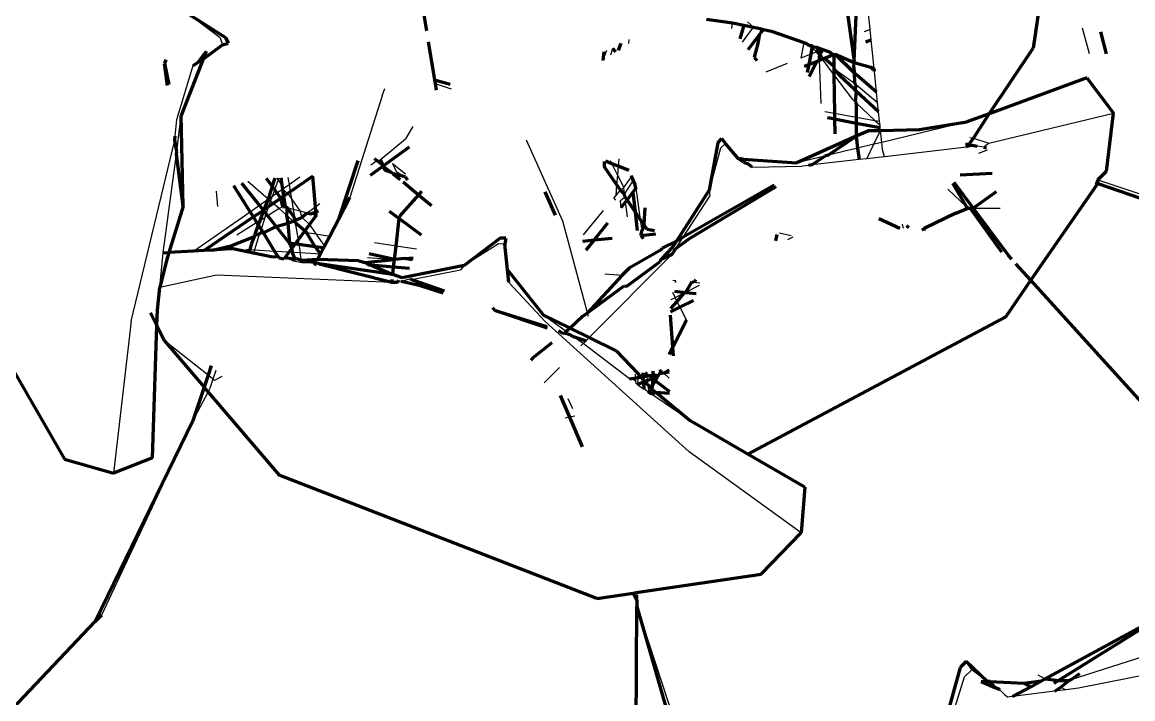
# Model space of a CAD drawing. Header units: millimetres. Extents: x 4307 to 31003, y 2809 to 20009.
# Drawn here: x 11365.02 to 11388.91, y 9336.18 to 9350.73 of the extents above; entities that cross this region are included whole.
import ezdxf

# ---------------------------------------------------------------- set-up
doc = ezdxf.new("R2010")
doc.units = ezdxf.units.MM
doc.layers.add('ProfileEdges', color=7, linetype='Continuous')

msp = doc.modelspace()

# ---------------------------------------------------------------- linework, layer by layer
for p, q in [((11383.261, 9350.574), (11383.162, 9351.529)), ((11369.282, 9350.391), (11368.594, 9350.908)), ((11380.624, 9350.74), (11380.756, 9350.621)), ((11380.286, 9350.593), (11380.303, 9350.719)), ((11380.514, 9350.301), (11380.756, 9350.621)), ((11380.914, 9350.504), (11380.894, 9350.592)), ((11380.936, 9350.583), (11380.914, 9350.504)), ((11383.261, 9350.574), (11383.133, 9350.522)), ((11383.284, 9350.352), (11383.261, 9350.574)), ((11387.983, 9350.05), (11387.831, 9350.601)), ((11369.282, 9350.391), (11369.334, 9350.245)), ((11378.069, 9350.361), (11378.062, 9350.271)), ((11381.84, 9350.293), (11381.773, 9349.955)), ((11383.349, 9349.733), (11383.284, 9350.352)), ((11377.515, 9349.908), (11377.6, 9350.125)), ((11377.719, 9350.163), (11377.681, 9350.018)), ((11381.985, 9350.04), (11381.773, 9349.955)), ((11382.117, 9350.093), (11381.985, 9350.04)), ((11382.117, 9350.093), (11382.012, 9350.181)), ((11382.168, 9350.113), (11382.117, 9350.093)), ((11382.168, 9350.113), (11382.166, 9350.173)), ((11382.245, 9350.144), (11382.168, 9350.113)), ((11382.209, 9350.072), (11382.168, 9350.113)), ((11368.347, 9348.637), (11368.7, 9349.796)), ((11381.475, 9349.844), (11381.017, 9349.656)), ((11382.209, 9348.985), (11382.176, 9349.911)), ((11382.485, 9349.605), (11382.238, 9349.936)), ((11382.927, 9349.415), (11382.483, 9349.73)), ((11382.888, 9349.067), (11382.485, 9349.605)), ((11383.352, 9349.702), (11383.349, 9349.733)), ((11383.355, 9349.673), (11383.352, 9349.702)), ((11383.402, 9349.224), (11383.355, 9349.673)), ((11373.907, 9349.408), (11374.248, 9349.3)), ((11383.425, 9348.997), (11382.966, 9349.382)), ((11372.765, 9349.145), (11372.071, 9346.96)), ((11372.765, 9349.145), (11372.822, 9349.302)), ((11382.888, 9349.067), (11382.939, 9349.019)), ((11383.425, 9348.997), (11383.402, 9349.224)), ((11382.965, 9348.995), (11383.366, 9348.617)), ((11383.446, 9348.8), (11383.425, 9348.997)), ((11368.31, 9348.276), (11368.347, 9348.637)), ((11368.349, 9347.948), (11368.444, 9348.724)), ((11382.288, 9348.81), (11382.498, 9348.773)), ((11382.498, 9348.773), (11382.964, 9348.689)), ((11382.964, 9348.689), (11383.366, 9348.617)), ((11383.366, 9348.617), (11383.467, 9348.599)), ((11383.366, 9348.617), (11383.476, 9348.514)), ((11383.467, 9348.599), (11383.446, 9348.8)), ((11383.476, 9348.514), (11383.467, 9348.599)), ((11385.814, 9348.128), (11388.499, 9348.772)), ((11373.425, 9348.49), (11373.266, 9348.22)), ((11383.344, 9348.105), (11383.488, 9348.398)), ((11383.481, 9348.463), (11383.476, 9348.514)), ((11383.488, 9348.398), (11383.481, 9348.463)), ((11383.514, 9348.146), (11383.488, 9348.398)), ((11385.343, 9348.586), (11383.514, 9348.146)), ((11367.369, 9344.298), (11368.302, 9348.196)), ((11372.721, 9347.767), (11373.266, 9348.22)), ((11376.649, 9346.452), (11375.869, 9348.196)), ((11380.15, 9348.122), (11380.043, 9348.018)), ((11383.514, 9348.146), (11383.344, 9348.105)), ((11383.53, 9347.991), (11383.514, 9348.146)), ((11385.408, 9348.251), (11385.488, 9348.237)), ((11385.488, 9348.237), (11385.814, 9348.128)), ((11385.753, 9348.088), (11385.814, 9348.128)), ((11368.055, 9345.77), (11368.342, 9347.891)), ((11380.043, 9348.018), (11379.803, 9347.12)), ((11382.994, 9348.02), (11382.359, 9347.868)), ((11383.344, 9348.105), (11382.994, 9348.02)), ((11383.193, 9347.795), (11383.344, 9348.105)), ((11383.571, 9347.838), (11383.53, 9347.991)), ((11385.342, 9348.041), (11383.571, 9347.838)), ((11385.568, 9348.066), (11385.342, 9348.041)), ((11385.711, 9348.039), (11385.568, 9348.066)), ((11385.779, 9347.976), (11385.596, 9347.905)), ((11385.753, 9348.088), (11385.711, 9348.039)), ((11372.523, 9347.66), (11372.651, 9347.756)), ((11372.651, 9347.756), (11372.721, 9347.767)), ((11372.989, 9347.693), (11373.066, 9347.522)), ((11372.989, 9347.693), (11373.269, 9347.467)), ((11377.668, 9347.756), (11377.704, 9347.685)), ((11377.704, 9347.685), (11377.827, 9347.441)), ((11377.856, 9347.79), (11377.843, 9347.631)), ((11380.722, 9347.612), (11381.801, 9347.635)), ((11382.285, 9347.85), (11381.683, 9347.705)), ((11381.938, 9347.651), (11381.801, 9347.635)), ((11383.024, 9347.775), (11382.012, 9347.659)), ((11383.193, 9347.795), (11383.024, 9347.775)), ((11383.571, 9347.838), (11383.193, 9347.795)), ((11370.763, 9347.239), (11370.997, 9347.402)), ((11373.066, 9347.522), (11373.259, 9347.404)), ((11377.827, 9347.441), (11377.81, 9347.236)), ((11377.843, 9347.631), (11377.827, 9347.441)), ((11377.827, 9347.441), (11377.962, 9347.177)), ((11377.962, 9347.177), (11378.131, 9347.408)), ((11370.313, 9346.926), (11369.876, 9347.307)), ((11370.455, 9347.122), (11370.532, 9347.333)), ((11370.501, 9347.378), (11370.532, 9347.333)), ((11370.532, 9347.333), (11370.549, 9347.38)), ((11370.532, 9347.333), (11370.609, 9347.223)), ((11370.622, 9347.141), (11370.763, 9347.239)), ((11370.739, 9347.389), (11370.763, 9347.239)), ((11370.763, 9347.239), (11370.788, 9347.084)), ((11377.81, 9347.236), (11377.791, 9346.997)), ((11377.891, 9347.118), (11377.962, 9347.177)), ((11377.98, 9347.03), (11377.962, 9347.177)), ((11377.98, 9347.03), (11378.168, 9347.32)), ((11378.233, 9347.169), (11378.201, 9347.243)), ((11378.324, 9346.481), (11378.233, 9347.169)), ((11388.164, 9347.339), (11390.461, 9346.569)), ((11369.193, 9347.096), (11369.22, 9346.765)), ((11370.124, 9346.794), (11370.313, 9346.926)), ((11370.313, 9346.926), (11370.408, 9346.992)), ((11370.367, 9346.879), (11370.313, 9346.926)), ((11370.367, 9346.879), (11370.408, 9346.992)), ((11370.408, 9346.992), (11370.455, 9347.122)), ((11370.408, 9346.992), (11370.502, 9347.057)), ((11370.502, 9347.057), (11370.622, 9347.141)), ((11370.622, 9347.141), (11370.733, 9347.046)), ((11370.733, 9347.046), (11370.813, 9346.931)), ((11370.788, 9347.084), (11370.813, 9346.931)), ((11370.813, 9346.931), (11370.995, 9346.671)), ((11370.813, 9346.931), (11370.849, 9346.711)), ((11377.748, 9346.947), (11377.791, 9346.997)), ((11377.748, 9346.947), (11377.782, 9346.9)), ((11377.791, 9346.997), (11377.891, 9347.118)), ((11377.889, 9346.889), (11377.986, 9346.977)), ((11379.238, 9346.104), (11379.813, 9346.989)), ((11379.803, 9347.12), (11379.813, 9346.989)), ((11384.935, 9347.139), (11385.345, 9346.752)), ((11369.924, 9346.655), (11370.124, 9346.794)), ((11370.27, 9346.61), (11370.327, 9346.769)), ((11370.55, 9346.72), (11370.304, 9346.566)), ((11370.327, 9346.769), (11370.367, 9346.879)), ((11370.42, 9346.833), (11370.367, 9346.879)), ((11370.55, 9346.72), (11370.42, 9346.833)), ((11370.631, 9346.77), (11370.55, 9346.72)), ((11370.708, 9346.582), (11370.55, 9346.72)), ((11370.725, 9346.745), (11370.849, 9346.711)), ((11370.849, 9346.711), (11370.995, 9346.671)), ((11370.849, 9346.711), (11370.878, 9346.529)), ((11371.153, 9346.627), (11371.33, 9346.761)), ((11371.33, 9346.761), (11371.426, 9346.833)), ((11377.096, 9346.16), (11377.528, 9346.681)), ((11377.889, 9346.889), (11377.901, 9346.736)), ((11378.04, 9346.543), (11378, 9346.865)), ((11385.478, 9346.734), (11386.062, 9346.733)), ((11368.709, 9345.807), (11369.924, 9346.655)), ((11370.133, 9346.459), (11370.071, 9346.42)), ((11370.24, 9346.526), (11370.133, 9346.459)), ((11370.24, 9346.526), (11370.16, 9346.277)), ((11370.25, 9346.555), (11370.24, 9346.526)), ((11370.25, 9346.555), (11370.27, 9346.61)), ((11370.304, 9346.566), (11370.25, 9346.555)), ((11370.854, 9346.454), (11370.708, 9346.582)), ((11370.878, 9346.529), (11370.854, 9346.454)), ((11370.896, 9346.418), (11370.854, 9346.454)), ((11370.995, 9346.671), (11371.153, 9346.627)), ((11370.995, 9346.671), (11371.035, 9346.538)), ((11371.035, 9346.538), (11371.2, 9346.378)), ((11371.233, 9346.606), (11371.346, 9346.575)), ((11377.173, 9344.505), (11376.649, 9346.452)), ((11378.361, 9346.254), (11378.324, 9346.481)), ((11370.071, 9346.42), (11369.637, 9346.149)), ((11370.16, 9346.277), (11370.138, 9346.208)), ((11370.896, 9346.418), (11370.956, 9346.049)), ((11371.139, 9346.206), (11371.34, 9346.176)), ((11371.2, 9346.378), (11371.34, 9346.176)), ((11383.979, 9346.299), (11383.956, 9346.387)), ((11370.123, 9346.162), (11370.019, 9345.837)), ((11370.956, 9346.049), (11370.972, 9345.948)), ((11371.34, 9346.176), (11371.525, 9345.913)), ((11371.34, 9346.176), (11371.639, 9346.132)), ((11372.601, 9345.991), (11373.064, 9345.923)), ((11375.265, 9345.965), (11374.528, 9345.5)), ((11375.407, 9345.955), (11375.265, 9345.965)), ((11379.081, 9345.862), (11379.238, 9346.104)), ((11381.567, 9346.136), (11381.31, 9346.192)), ((11381.6, 9346.11), (11381.485, 9346.051)), ((11367.98, 9345.03), (11368.055, 9345.77)), ((11369.84, 9345.849), (11369.917, 9345.844)), ((11369.917, 9345.844), (11370.019, 9345.837)), ((11370.019, 9345.837), (11369.996, 9345.765)), ((11370.019, 9345.837), (11370.453, 9345.809)), ((11370.453, 9345.809), (11370.764, 9345.789)), ((11370.764, 9345.789), (11370.831, 9345.785)), ((11370.831, 9345.785), (11371.001, 9345.774)), ((11370.972, 9345.948), (11371.001, 9345.774)), ((11371.001, 9345.774), (11371.437, 9345.745)), ((11371.028, 9345.603), (11371.001, 9345.774)), ((11373.064, 9345.923), (11373.502, 9345.858)), ((11377.22, 9343.948), (11379.003, 9345.742)), ((11370.861, 9345.589), (11370.732, 9345.653)), ((11371.036, 9345.554), (11370.861, 9345.589)), ((11371.028, 9345.603), (11371.036, 9345.554)), ((11371.337, 9345.553), (11371.036, 9345.554)), ((11372.451, 9345.673), (11373.03, 9345.627)), ((11374.528, 9345.5), (11374.45, 9345.404)), ((11367.98, 9345.03), (11369.2, 9345.296)), ((11369.2, 9345.296), (11372.975, 9345.142)), ((11373.4, 9345.199), (11374.45, 9345.404)), ((11377.556, 9345.322), (11377.932, 9345.287)), ((11373.125, 9345.172), (11373.177, 9345.16)), ((11373.177, 9345.16), (11373.371, 9345.209)), ((11375.491, 9345.134), (11376.274, 9344.294)), ((11379.022, 9345.183), (11379.081, 9345.177)), ((11379.091, 9345.153), (11379.06, 9345.131)), ((11379.582, 9345.07), (11379.289, 9344.919)), ((11379.468, 9345.14), (11379.602, 9345.127)), ((11379.068, 9344.805), (11378.977, 9344.759)), ((11379.009, 9344.922), (11379.068, 9344.805)), ((11379.265, 9344.907), (11379.068, 9344.805)), ((11379.068, 9344.805), (11379.107, 9344.726)), ((11379.107, 9344.726), (11379.171, 9344.6)), ((11379.171, 9344.6), (11379.312, 9344.319)), ((11367.369, 9344.298), (11366.984, 9341.032)), ((11376.724, 9344.08), (11376.237, 9344.43)), ((11379.371, 9341.489), (11376.274, 9344.294)), ((11377.201, 9344.4), (11377.18, 9344.48)), ((11376.779, 9344.02), (11376.724, 9344.08)), ((11369.02, 9343.136), (11368.078, 9343.885)), ((11377.09, 9343.817), (11376.874, 9343.972)), ((11377.042, 9343.769), (11377.09, 9343.817)), ((11377.09, 9343.817), (11377.152, 9343.879)), ((11378.085, 9343.057), (11377.09, 9343.817)), ((11377.152, 9343.879), (11377.22, 9343.948)), ((11369.125, 9343.053), (11369.02, 9343.136)), ((11369.185, 9343.241), (11369.125, 9343.053)), ((11369.313, 9343.109), (11369.162, 9343.023)), ((11376.253, 9342.975), (11376.582, 9343.306)), ((11378.209, 9343.164), (11378.214, 9343.079)), ((11378.276, 9343.09), (11378.265, 9343.173)), ((11378.457, 9343.169), (11378.453, 9343.203)), ((11378.475, 9343.025), (11378.463, 9343.122)), ((11378.758, 9343.217), (11378.721, 9343.245)), ((11378.822, 9343.181), (11378.758, 9343.217)), ((11378.941, 9343.077), (11378.822, 9343.181)), ((11369.125, 9343.053), (11369.06, 9342.849)), ((11369.162, 9343.023), (11369.125, 9343.053)), ((11378.219, 9343.007), (11378.137, 9343.066)), ((11378.214, 9343.079), (11378.219, 9343.007)), ((11378.219, 9343.007), (11378.222, 9342.963)), ((11378.268, 9342.932), (11378.222, 9342.963)), ((11378.268, 9342.932), (11378.276, 9343.09)), ((11378.268, 9342.932), (11378.403, 9342.839)), ((11378.486, 9342.932), (11378.475, 9343.025)), ((11378.506, 9342.769), (11378.486, 9342.932)), ((11368.696, 9342.158), (11369.025, 9342.777)), ((11369.025, 9342.777), (11369.06, 9342.849)), ((11376.763, 9342.639), (11376.86, 9342.42)), ((11378.482, 9342.785), (11378.403, 9342.839)), ((11379.401, 9342.158), (11378.563, 9342.73)), ((11366.733, 9337.987), (11368.696, 9342.158)), ((11376.796, 9342.234), (11376.705, 9342.214)), ((11376.909, 9342.26), (11376.796, 9342.234)), ((11381.78, 9339.747), (11379.371, 9341.489)), ((11378.23, 9338.463), (11378.247, 9338.405)), ((11378.246, 9338.163), (11379.039, 9335.735)), ((11393.394, 9337.507), (11387.744, 9336.411)), ((11389.328, 9337.145), (11387.582, 9336.587)), ((11385.451, 9336.802), (11385.33, 9336.983)), ((11384.87, 9335.312), (11385.29, 9336.655)), ((11385.29, 9336.655), (11385.451, 9336.802)), ((11385.779, 9336.551), (11385.451, 9336.802)), ((11386.87, 9336.695), (11387.031, 9336.61)), ((11387.362, 9336.433), (11387.471, 9336.376)), ((11387.744, 9336.411), (11387.471, 9336.376)), ((11386.155, 9336.27), (11386.056, 9336.376)), ((11386.155, 9336.27), (11386.223, 9336.213)), ((11386.324, 9336.226), (11386.223, 9336.213)), ((11387.235, 9336.345), (11386.324, 9336.226)), ((11387.471, 9336.376), (11387.235, 9336.345))]:
    msp.add_line(p, q)
at = {"layer": 'ProfileEdges', "lineweight": 211}
for p, q in [((11387.937, 9358.08), (11386.767, 9350.174)), ((11382.724, 9351.274), (11382.921, 9349.895)), ((11373.609, 9351.19), (11373.717, 9350.546)), ((11382.921, 9349.895), (11382.97, 9351.03)), ((11368.594, 9350.908), (11369.399, 9350.402)), ((11379.741, 9350.798), (11380.303, 9350.719)), ((11380.303, 9350.719), (11380.547, 9350.666)), ((11380.547, 9350.666), (11380.457, 9350.374)), ((11380.547, 9350.666), (11380.756, 9350.621)), ((11380.756, 9350.621), (11380.894, 9350.592)), ((11380.874, 9350.452), (11380.914, 9350.504)), ((11380.894, 9350.592), (11380.969, 9350.576)), ((11380.969, 9350.576), (11380.914, 9350.504)), ((11380.969, 9350.576), (11381.139, 9350.539)), ((11381.139, 9350.539), (11381.84, 9350.293)), ((11388.347, 9350.052), (11388.228, 9350.521)), ((11369.334, 9350.245), (11369.45, 9350.282)), ((11369.399, 9350.402), (11369.45, 9350.282)), ((11373.756, 9350.309), (11373.893, 9349.492)), ((11377.85, 9350.13), (11377.91, 9350.281)), ((11380.638, 9350.142), (11380.874, 9350.452)), ((11380.848, 9350.27), (11380.766, 9349.977)), ((11380.874, 9350.452), (11380.848, 9350.27)), ((11381.84, 9350.293), (11381.909, 9350.267)), ((11381.909, 9350.267), (11381.951, 9350.232)), ((11383.174, 9350.309), (11383.284, 9350.352)), ((11368.978, 9350.103), (11368.8, 9349.864)), ((11368.912, 9349.933), (11369.334, 9350.245)), ((11368.978, 9350.103), (11368.912, 9349.933)), ((11377.531, 9350.09), (11377.515, 9349.908)), ((11377.719, 9350.163), (11377.787, 9350.089)), ((11381.985, 9350.04), (11381.944, 9349.818)), ((11381.951, 9350.232), (11382.02, 9350.226)), ((11382.012, 9350.181), (11381.985, 9350.04)), ((11382.02, 9350.226), (11382.012, 9350.181)), ((11382.02, 9350.226), (11382.042, 9350.198)), ((11382.042, 9350.198), (11382.112, 9350.193)), ((11382.112, 9350.193), (11382.137, 9350.162)), ((11382.112, 9350.193), (11382.166, 9350.173)), ((11382.137, 9350.162), (11382.117, 9350.093)), ((11382.117, 9350.093), (11382.189, 9350.033)), ((11382.166, 9350.173), (11382.245, 9350.144)), ((11382.173, 9350), (11382.189, 9350.033)), ((11382.189, 9350.033), (11382.209, 9350.072)), ((11382.189, 9350.033), (11382.238, 9349.936)), ((11382.209, 9350.072), (11382.245, 9350.144)), ((11382.245, 9350.144), (11382.405, 9350.085)), ((11382.283, 9349.954), (11382.48, 9350.032)), ((11382.405, 9350.085), (11382.455, 9350.041)), ((11382.455, 9350.041), (11382.48, 9350.032)), ((11382.478, 9350.058), (11382.48, 9350.032)), ((11382.48, 9350.032), (11382.513, 9350.045)), ((11382.48, 9350.032), (11382.482, 9349.787)), ((11382.513, 9350.045), (11382.919, 9349.641)), ((11382.513, 9350.045), (11382.92, 9349.866)), ((11385.824, 9348.762), (11386.767, 9350.174)), ((11368.114, 9349.922), (11368.086, 9349.843)), ((11368.149, 9349.365), (11368.086, 9349.843)), ((11368.086, 9349.843), (11368.178, 9349.387)), ((11368.912, 9349.933), (11368.444, 9348.724)), ((11368.7, 9349.796), (11368.8, 9349.864)), ((11368.8, 9349.864), (11368.912, 9349.933)), ((11380.766, 9349.977), (11380.824, 9349.904)), ((11381.851, 9349.782), (11381.944, 9349.818)), ((11381.944, 9349.818), (11381.911, 9349.648)), ((11381.944, 9349.818), (11382.116, 9349.887)), ((11381.951, 9349.56), (11382.116, 9349.887)), ((11382.116, 9349.887), (11382.176, 9349.911)), ((11382.176, 9349.911), (11382.173, 9350)), ((11382.176, 9349.911), (11382.238, 9349.936)), ((11382.238, 9349.936), (11382.283, 9349.954)), ((11382.283, 9349.954), (11382.482, 9349.787)), ((11382.482, 9349.787), (11382.483, 9349.73)), ((11382.915, 9349.762), (11382.92, 9349.866)), ((11382.92, 9349.866), (11382.921, 9349.895)), ((11382.92, 9349.866), (11382.967, 9349.848)), ((11382.967, 9349.848), (11383.28, 9349.763)), ((11382.483, 9349.73), (11382.601, 9349.583)), ((11382.483, 9349.73), (11382.485, 9349.605)), ((11382.485, 9349.605), (11382.498, 9348.773)), ((11382.931, 9349.278), (11382.601, 9349.583)), ((11382.915, 9349.762), (11382.919, 9349.641)), ((11382.919, 9349.641), (11382.927, 9349.415)), ((11383.402, 9349.224), (11382.919, 9349.641)), ((11383.28, 9349.763), (11383.349, 9349.733)), ((11383.28, 9349.763), (11383.32, 9349.714)), ((11383.32, 9349.714), (11383.352, 9349.702)), ((11383.355, 9349.673), (11383.349, 9349.733)), ((11373.893, 9349.492), (11374.231, 9349.399)), ((11373.893, 9349.492), (11373.907, 9349.408)), ((11373.907, 9349.408), (11373.93, 9349.265)), ((11382.966, 9349.382), (11382.927, 9349.415)), ((11382.966, 9349.382), (11382.931, 9349.278)), ((11387.927, 9349.53), (11385.824, 9348.762)), ((11387.927, 9349.53), (11388.499, 9348.772)), ((11382.965, 9349.246), (11382.931, 9349.278)), ((11382.965, 9349.246), (11382.939, 9349.019)), ((11383.446, 9348.8), (11382.965, 9349.246)), ((11382.939, 9349.019), (11382.965, 9348.995)), ((11382.965, 9348.995), (11382.964, 9348.689)), ((11368.488, 9346.776), (11368.444, 9348.724)), ((11382.346, 9348.681), (11382.43, 9348.663)), ((11382.43, 9348.663), (11382.5, 9348.65)), ((11382.498, 9348.773), (11382.5, 9348.65)), ((11382.5, 9348.65), (11382.505, 9348.327)), ((11382.5, 9348.65), (11382.964, 9348.562)), ((11382.964, 9348.689), (11382.964, 9348.562)), ((11385.824, 9348.762), (11385.343, 9348.586)), ((11385.488, 9348.237), (11385.824, 9348.762)), ((11388.345, 9347.523), (11388.499, 9348.772)), ((11382.964, 9348.562), (11382.963, 9348.278)), ((11383.248, 9348.402), (11382.963, 9348.278)), ((11382.964, 9348.562), (11383.481, 9348.463)), ((11383.248, 9348.402), (11383.488, 9348.398)), ((11383.488, 9348.398), (11384.326, 9348.421)), ((11384.326, 9348.421), (11385.343, 9348.586)), ((11368.302, 9348.196), (11368.31, 9348.276)), ((11368.349, 9347.948), (11368.302, 9348.196)), ((11379.988, 9348.135), (11379.803, 9347.12)), ((11379.988, 9348.135), (11380.074, 9348.229)), ((11380.15, 9348.122), (11380.074, 9348.229)), ((11380.428, 9347.788), (11380.15, 9348.122)), ((11382.963, 9348.278), (11381.683, 9347.705)), ((11382.359, 9347.868), (11382.963, 9348.278)), ((11382.963, 9348.278), (11382.994, 9348.02)), ((11385.312, 9348.115), (11385.383, 9348.102)), ((11385.383, 9348.102), (11385.488, 9348.237)), ((11368.342, 9347.891), (11368.349, 9347.948)), ((11368.488, 9346.776), (11368.342, 9347.891)), ((11372.781, 9347.634), (11373.357, 9348.047)), ((11382.994, 9348.02), (11383.024, 9347.775)), ((11385.342, 9348.041), (11385.383, 9348.102)), ((11385.383, 9348.102), (11385.568, 9348.066)), ((11385.711, 9348.039), (11385.767, 9348.029)), ((11372.239, 9347.746), (11371.825, 9346.488)), ((11372.512, 9347.441), (11372.781, 9347.634)), ((11372.597, 9347.801), (11372.651, 9347.756)), ((11372.651, 9347.756), (11372.77, 9347.659)), ((11372.721, 9347.767), (11372.77, 9347.659)), ((11372.77, 9347.659), (11372.781, 9347.634)), ((11372.781, 9347.634), (11372.821, 9347.545)), ((11372.781, 9347.634), (11372.965, 9347.498)), ((11377.542, 9347.733), (11377.542, 9347.629)), ((11377.704, 9347.685), (11377.568, 9347.738)), ((11377.843, 9347.631), (11377.704, 9347.685)), ((11380.428, 9347.788), (11380.505, 9347.805)), ((11380.536, 9347.723), (11380.428, 9347.788)), ((11380.505, 9347.805), (11380.533, 9347.781)), ((11380.533, 9347.781), (11381.683, 9347.705)), ((11380.536, 9347.723), (11380.622, 9347.691)), ((11380.722, 9347.612), (11380.622, 9347.691)), ((11382.012, 9347.659), (11381.938, 9347.651)), ((11382.012, 9347.659), (11382.285, 9347.85)), ((11382.359, 9347.868), (11382.285, 9347.85)), ((11371.275, 9347.416), (11370.788, 9347.084)), ((11371.33, 9346.761), (11371.275, 9347.416)), ((11372.965, 9347.498), (11372.821, 9347.545)), ((11373.002, 9347.469), (11372.965, 9347.498)), ((11373.259, 9347.404), (11373.002, 9347.469)), ((11373.002, 9347.469), (11373.152, 9347.345)), ((11373.259, 9347.404), (11373.31, 9347.339)), ((11377.81, 9347.236), (11377.542, 9347.629)), ((11378.075, 9347.54), (11377.843, 9347.631)), ((11378.119, 9347.435), (11378.131, 9347.408)), ((11378.131, 9347.408), (11378.168, 9347.32)), ((11385.2, 9347.447), (11385.891, 9347.482)), ((11388.164, 9347.339), (11388.345, 9347.523)), ((11369.924, 9346.655), (11369.574, 9347.214)), ((11370.124, 9346.794), (11369.748, 9347.268)), ((11370.398, 9347.203), (11370.281, 9347.367)), ((11370.398, 9347.203), (11370.313, 9346.926)), ((11370.459, 9347.376), (11370.398, 9347.203)), ((11370.455, 9347.122), (11370.398, 9347.203)), ((11370.585, 9347.382), (11370.609, 9347.223)), ((11370.609, 9347.223), (11370.622, 9347.141)), ((11373.215, 9347.294), (11373.548, 9347.02)), ((11377.891, 9347.118), (11377.81, 9347.236)), ((11378.168, 9347.32), (11378.201, 9347.243)), ((11378.201, 9347.243), (11378.216, 9347.148)), ((11378.233, 9347.169), (11378.216, 9347.148)), ((11381.2, 9347.228), (11379.238, 9346.104)), ((11379.375, 9346.076), (11381.24, 9347.196)), ((11385.345, 9346.752), (11385.04, 9347.261)), ((11385.064, 9347.289), (11385.478, 9346.734)), ((11386.723, 9345.18), (11388.162, 9347.259)), ((11388.105, 9347.279), (11388.162, 9347.259)), ((11388.162, 9347.259), (11388.164, 9347.339)), ((11388.162, 9347.259), (11390.74, 9346.369)), ((11370.313, 9346.926), (11370.212, 9346.683)), ((11370.583, 9346.943), (11370.42, 9346.833)), ((11370.502, 9347.057), (11370.455, 9347.122)), ((11370.583, 9346.943), (11370.502, 9347.057)), ((11370.646, 9346.986), (11370.583, 9346.943)), ((11370.631, 9346.77), (11370.583, 9346.943)), ((11370.622, 9347.141), (11370.646, 9346.986)), ((11370.733, 9347.046), (11370.646, 9346.986)), ((11370.646, 9346.986), (11370.681, 9346.757)), ((11370.788, 9347.084), (11370.733, 9347.046)), ((11372.071, 9346.96), (11371.825, 9346.488)), ((11373.548, 9347.02), (11373.136, 9346.558)), ((11373.615, 9347.096), (11373.548, 9347.02)), ((11373.548, 9347.02), (11373.827, 9346.791)), ((11376.267, 9347.082), (11376.486, 9346.579)), ((11377.98, 9347.03), (11377.891, 9347.118)), ((11377.986, 9346.977), (11377.98, 9347.03)), ((11378.033, 9346.908), (11377.986, 9346.977)), ((11378.16, 9347.073), (11378.033, 9346.908)), ((11378.216, 9347.148), (11378.16, 9347.073)), ((11378.16, 9347.073), (11378.206, 9346.655)), ((11379.803, 9347.12), (11379.096, 9346.023)), ((11385.478, 9346.734), (11385.981, 9347.088)), ((11368.488, 9346.776), (11368.176, 9345.777)), ((11370.212, 9346.683), (11369.995, 9346.542)), ((11370.212, 9346.683), (11370.124, 9346.794)), ((11370.212, 9346.683), (11370.133, 9346.459)), ((11370.327, 9346.769), (11370.212, 9346.683)), ((11370.27, 9346.61), (11370.212, 9346.683)), ((11370.42, 9346.833), (11370.327, 9346.769)), ((11370.631, 9346.77), (11370.681, 9346.757)), ((11370.681, 9346.757), (11370.725, 9346.745)), ((11370.725, 9346.745), (11370.708, 9346.582)), ((11370.878, 9346.529), (11370.725, 9346.745)), ((11371.34, 9346.649), (11371.33, 9346.761)), ((11378, 9346.865), (11377.901, 9346.736)), ((11378.033, 9346.908), (11378, 9346.865)), ((11378.206, 9346.655), (11378.033, 9346.908)), ((11378.417, 9346.735), (11378.396, 9346.376)), ((11385.106, 9346.626), (11385.365, 9346.734)), ((11385.345, 9346.752), (11385.365, 9346.734)), ((11385.365, 9346.734), (11385.417, 9346.734)), ((11386.094, 9345.787), (11385.417, 9346.734)), ((11385.417, 9346.734), (11385.478, 9346.734)), ((11385.478, 9346.734), (11386.24, 9345.713)), ((11369.995, 9346.542), (11368.938, 9345.82)), ((11369.995, 9346.542), (11369.924, 9346.655)), ((11370.071, 9346.42), (11369.995, 9346.542)), ((11370.133, 9346.459), (11370.101, 9346.371)), ((11370.304, 9346.566), (11370.27, 9346.61)), ((11370.487, 9346.336), (11370.304, 9346.566)), ((11370.708, 9346.582), (11370.735, 9346.407)), ((11370.735, 9346.407), (11370.854, 9346.454)), ((11370.854, 9346.454), (11370.888, 9346.468)), ((11370.888, 9346.468), (11370.878, 9346.529)), ((11370.888, 9346.468), (11370.914, 9346.478)), ((11370.896, 9346.418), (11370.888, 9346.468)), ((11370.914, 9346.478), (11371.007, 9346.517)), ((11371.007, 9346.517), (11371.035, 9346.538)), ((11371.035, 9346.538), (11371.153, 9346.627)), ((11371.153, 9346.627), (11371.233, 9346.606)), ((11371.346, 9346.575), (11371.2, 9346.378)), ((11371.233, 9346.606), (11371.34, 9346.649)), ((11371.34, 9346.649), (11371.393, 9346.67)), ((11371.346, 9346.575), (11371.34, 9346.649)), ((11371.825, 9346.488), (11371.639, 9346.132)), ((11372.917, 9346.663), (11373.13, 9346.506)), ((11373.064, 9345.923), (11373.13, 9346.506)), ((11373.13, 9346.506), (11373.136, 9346.558)), ((11373.13, 9346.506), (11373.605, 9346.155)), ((11378.206, 9346.655), (11378.251, 9346.251)), ((11378.324, 9346.481), (11378.206, 9346.655)), ((11378.396, 9346.376), (11378.324, 9346.481)), ((11383.899, 9346.292), (11383.449, 9346.503)), ((11385.106, 9346.626), (11384.427, 9346.296)), ((11370.101, 9346.371), (11370.029, 9346.167)), ((11370.101, 9346.371), (11370.071, 9346.42)), ((11370.16, 9346.277), (11370.101, 9346.371)), ((11370.138, 9346.208), (11370.123, 9346.162)), ((11370.138, 9346.208), (11370.21, 9346.197)), ((11370.21, 9346.197), (11370.16, 9346.277)), ((11370.21, 9346.197), (11370.487, 9346.336)), ((11370.487, 9346.336), (11370.735, 9346.407)), ((11370.774, 9345.975), (11370.487, 9346.336)), ((11370.735, 9346.407), (11370.774, 9345.975)), ((11371.099, 9346.241), (11370.896, 9346.418)), ((11371.099, 9346.241), (11370.956, 9346.049)), ((11371.2, 9346.378), (11371.099, 9346.241)), ((11371.139, 9346.206), (11371.099, 9346.241)), ((11371.326, 9345.901), (11371.139, 9346.206)), ((11377.614, 9346.405), (11377.325, 9346.048)), ((11378.327, 9346.146), (11378.361, 9346.254)), ((11378.396, 9346.376), (11378.361, 9346.254)), ((11378.465, 9346.274), (11378.396, 9346.376)), ((11378.626, 9346.245), (11378.465, 9346.274)), ((11384.089, 9346.357), (11384.044, 9346.306)), ((11384.377, 9346.267), (11384.427, 9346.296)), ((11384.427, 9346.296), (11384.42, 9346.25)), ((11370.011, 9346.117), (11369.536, 9345.927)), ((11369.958, 9345.968), (11369.917, 9345.844)), ((11370.011, 9346.117), (11369.958, 9345.968)), ((11370.029, 9346.167), (11370.011, 9346.117)), ((11370.029, 9346.167), (11370.123, 9346.162)), ((11370.453, 9345.809), (11370.21, 9346.197)), ((11370.774, 9345.975), (11370.819, 9345.864)), ((11370.89, 9345.959), (11370.774, 9345.975)), ((11370.89, 9345.959), (11370.819, 9345.864)), ((11370.956, 9346.049), (11370.89, 9345.959)), ((11370.972, 9345.948), (11370.89, 9345.959)), ((11371.639, 9346.132), (11371.525, 9345.913)), ((11375.303, 9346.088), (11374.528, 9345.5)), ((11375.423, 9346.088), (11375.303, 9346.088)), ((11375.423, 9346.088), (11375.407, 9345.955)), ((11377.086, 9346.024), (11377.325, 9346.048)), ((11377.325, 9346.048), (11377.149, 9345.83)), ((11377.325, 9346.048), (11377.712, 9346.086)), ((11378.327, 9346.146), (11378.655, 9346.178)), ((11378.327, 9346.146), (11378.378, 9346.075)), ((11379.096, 9346.023), (11378.786, 9345.869)), ((11379.096, 9346.023), (11379.014, 9345.894)), ((11379.081, 9345.862), (11379.375, 9346.076)), ((11379.238, 9346.104), (11379.096, 9346.023)), ((11381.255, 9346.161), (11381.229, 9346.026)), ((11368.055, 9345.77), (11368.176, 9345.777)), ((11368.176, 9345.777), (11368.137, 9345.653)), ((11368.709, 9345.807), (11368.176, 9345.777)), ((11368.938, 9345.82), (11368.709, 9345.807)), ((11369.113, 9345.83), (11368.938, 9345.82)), ((11369.113, 9345.83), (11369.536, 9345.927)), ((11369.392, 9345.846), (11369.113, 9345.83)), ((11369.392, 9345.846), (11369.536, 9345.927)), ((11369.554, 9345.855), (11369.392, 9345.846)), ((11369.897, 9345.785), (11369.554, 9345.855)), ((11369.917, 9345.844), (11369.897, 9345.785)), ((11369.996, 9345.765), (11369.897, 9345.785)), ((11370.416, 9345.68), (11369.996, 9345.765)), ((11370.529, 9345.688), (11370.453, 9345.809)), ((11370.764, 9345.789), (11370.671, 9345.664)), ((11370.819, 9345.864), (11370.764, 9345.789)), ((11370.819, 9345.864), (11370.831, 9345.785)), ((11370.831, 9345.785), (11370.883, 9345.65)), ((11371.326, 9345.901), (11370.972, 9345.948)), ((11371.437, 9345.745), (11371.326, 9345.901)), ((11371.506, 9345.877), (11371.326, 9345.901)), ((11371.437, 9345.745), (11371.377, 9345.63)), ((11371.506, 9345.877), (11371.437, 9345.745)), ((11371.525, 9345.913), (11371.506, 9345.877)), ((11373.03, 9345.627), (11372.486, 9345.747)), ((11373.03, 9345.627), (11373.064, 9345.923)), ((11375.464, 9345.403), (11375.407, 9345.955)), ((11378.77, 9345.836), (11378.082, 9345.442)), ((11379.014, 9345.894), (11378.77, 9345.636)), ((11378.77, 9345.836), (11378.786, 9345.869)), ((11378.77, 9345.636), (11379.003, 9345.742)), ((11379.003, 9345.742), (11379.081, 9345.862)), ((11368.137, 9345.653), (11367.98, 9345.03)), ((11370.529, 9345.688), (11370.416, 9345.68)), ((11370.551, 9345.652), (11370.529, 9345.688)), ((11370.648, 9345.633), (11370.551, 9345.652)), ((11370.671, 9345.664), (11370.648, 9345.633)), ((11370.732, 9345.653), (11370.671, 9345.664)), ((11370.855, 9345.632), (11370.732, 9345.653)), ((11370.883, 9345.65), (11370.855, 9345.632)), ((11370.883, 9345.65), (11370.861, 9345.589)), ((11370.954, 9345.635), (11370.883, 9345.65)), ((11371.028, 9345.603), (11370.954, 9345.635)), ((11371.377, 9345.63), (11371.028, 9345.603)), ((11371.337, 9345.553), (11371.028, 9345.603)), ((11371.337, 9345.553), (11371.308, 9345.499)), ((11371.414, 9345.537), (11371.337, 9345.553)), ((11372.263, 9345.596), (11371.377, 9345.63)), ((11372.994, 9345.305), (11371.414, 9345.537)), ((11371.414, 9345.537), (11372.975, 9345.142)), ((11372.263, 9345.596), (11372.401, 9345.565)), ((11372.401, 9345.565), (11373.03, 9345.627)), ((11372.401, 9345.565), (11372.488, 9345.506)), ((11372.53, 9345.503), (11372.488, 9345.506)), ((11373.012, 9345.462), (11372.53, 9345.503)), ((11372.53, 9345.503), (11372.994, 9345.305)), ((11373.012, 9345.462), (11373.03, 9345.627)), ((11373.239, 9345.647), (11373.03, 9345.627)), ((11374.528, 9345.5), (11373.193, 9345.232)), ((11373.239, 9345.647), (11373.435, 9345.666)), ((11373.42, 9345.623), (11373.239, 9345.647)), ((11378.031, 9345.051), (11378.739, 9345.575)), ((11378.77, 9345.636), (11378.739, 9345.575)), ((11386.314, 9345.631), (11386.24, 9345.713)), ((11386.723, 9345.18), (11386.399, 9345.537)), ((11372.994, 9345.305), (11373.012, 9345.462)), ((11373.193, 9345.232), (11372.994, 9345.305)), ((11373.354, 9345.434), (11373.012, 9345.462)), ((11375.464, 9345.403), (11376.237, 9344.43)), ((11375.491, 9345.134), (11375.464, 9345.403)), ((11377.932, 9345.287), (11377.18, 9344.48)), ((11378.082, 9345.442), (11377.932, 9345.287)), ((11367.931, 9344.543), (11367.98, 9345.03)), ((11372.975, 9345.142), (11372.982, 9345.202)), ((11372.975, 9345.142), (11373.087, 9345.138)), ((11373.087, 9345.138), (11373.125, 9345.172)), ((11373.177, 9345.16), (11373.565, 9345.078)), ((11373.371, 9345.209), (11373.4, 9345.199)), ((11373.4, 9345.199), (11374.103, 9344.953)), ((11373.565, 9345.078), (11374.069, 9344.909)), ((11377.18, 9344.48), (11377.973, 9345.057)), ((11377.973, 9345.057), (11378.031, 9345.051)), ((11379.428, 9345.144), (11379.289, 9344.919)), ((11379.428, 9345.144), (11379.468, 9345.14)), ((11379.513, 9345.191), (11379.468, 9345.14)), ((11386.179, 9344.393), (11386.723, 9345.18)), ((11390.101, 9341.45), (11386.723, 9345.18)), ((11379.054, 9344.944), (11379.289, 9344.919)), ((11379.265, 9344.907), (11379.107, 9344.726)), ((11379.289, 9344.919), (11379.265, 9344.907)), ((11379.289, 9344.919), (11379.519, 9344.895)), ((11367.919, 9344.205), (11367.931, 9344.543)), ((11375.136, 9344.593), (11375.183, 9344.537)), ((11375.183, 9344.537), (11376.316, 9344.159)), ((11375.183, 9344.537), (11376.308, 9344.184)), ((11378.97, 9344.498), (11379.171, 9344.6)), ((11379.107, 9344.726), (11378.972, 9344.572)), ((11379.171, 9344.6), (11379.466, 9344.748)), ((11367.919, 9344.205), (11367.783, 9344.479)), ((11376.811, 9344.149), (11376.237, 9344.43)), ((11377.073, 9344.402), (11376.811, 9344.149)), ((11377.073, 9344.402), (11377.18, 9344.48)), ((11379.022, 9343.739), (11378.968, 9344.429)), ((11379.022, 9343.739), (11379.312, 9344.319)), ((11386.179, 9344.393), (11380.631, 9341.443)), ((11367.822, 9341.361), (11367.919, 9344.205)), ((11368.078, 9343.885), (11367.919, 9344.205)), ((11376.661, 9344.03), (11376.567, 9344.093)), ((11376.661, 9344.03), (11376.688, 9344.051)), ((11376.724, 9344.08), (11376.688, 9344.051)), ((11376.688, 9344.051), (11376.779, 9344.02)), ((11376.811, 9344.149), (11376.724, 9344.08)), ((11377.22, 9343.948), (11376.811, 9344.149)), ((11364.425, 9343.935), (11365.93, 9341.331)), ((11368.078, 9343.885), (11368.936, 9342.882)), ((11376.417, 9343.836), (11376.001, 9343.507)), ((11376.779, 9344.02), (11376.874, 9343.972)), ((11376.874, 9343.972), (11377.152, 9343.879)), ((11377.803, 9343.662), (11377.22, 9343.948)), ((11377.803, 9343.662), (11378.265, 9343.173)), ((11378.946, 9343.587), (11379.022, 9343.739)), ((11379.036, 9343.553), (11379.022, 9343.739)), ((11369.088, 9343.342), (11369.02, 9343.136)), ((11376.001, 9343.507), (11375.963, 9343.464)), ((11369.02, 9343.136), (11368.936, 9342.882)), ((11378.265, 9343.173), (11378.33, 9343.099)), ((11378.276, 9343.09), (11378.33, 9343.099)), ((11378.33, 9343.099), (11378.384, 9343.109)), ((11378.33, 9343.099), (11378.389, 9343.035)), ((11378.384, 9343.109), (11378.378, 9343.191)), ((11378.384, 9343.109), (11378.463, 9343.122)), ((11378.389, 9343.035), (11378.384, 9343.109)), ((11378.42, 9343.198), (11378.457, 9343.169)), ((11378.463, 9343.122), (11378.457, 9343.169)), ((11378.463, 9343.122), (11378.507, 9343.13)), ((11378.507, 9343.13), (11378.595, 9343.145)), ((11378.507, 9343.13), (11378.599, 9343.059)), ((11378.586, 9343.224), (11378.595, 9343.145)), ((11378.595, 9343.145), (11378.602, 9343.084)), ((11378.595, 9343.145), (11378.709, 9343.13)), ((11378.709, 9343.13), (11378.599, 9343.059)), ((11378.648, 9343.021), (11378.709, 9343.13)), ((11378.709, 9343.13), (11378.731, 9343.169)), ((11378.731, 9343.169), (11378.758, 9343.217)), ((11378.822, 9343.181), (11378.731, 9343.169)), ((11378.758, 9343.217), (11378.779, 9343.254)), ((11378.939, 9343.244), (11378.822, 9343.181)), ((11378.939, 9343.205), (11378.822, 9343.181)), ((11368.936, 9342.882), (11368.696, 9342.158)), ((11368.936, 9342.882), (11369.025, 9342.777)), ((11378.085, 9343.057), (11378.137, 9343.066)), ((11378.137, 9343.066), (11378.214, 9343.079)), ((11378.214, 9343.079), (11378.276, 9343.09)), ((11378.294, 9342.952), (11378.268, 9342.932)), ((11378.393, 9342.988), (11378.294, 9342.952)), ((11378.393, 9342.988), (11378.389, 9343.035)), ((11378.475, 9343.025), (11378.393, 9342.988)), ((11378.393, 9342.988), (11378.486, 9342.932)), ((11378.403, 9342.839), (11378.393, 9342.988)), ((11378.599, 9343.059), (11378.475, 9343.025)), ((11378.577, 9342.834), (11378.486, 9342.932)), ((11378.577, 9342.834), (11378.582, 9342.903)), ((11378.582, 9342.903), (11378.599, 9343.059)), ((11378.582, 9342.903), (11378.648, 9343.021)), ((11378.599, 9343.059), (11378.602, 9343.084)), ((11378.599, 9343.059), (11378.648, 9343.021)), ((11378.648, 9343.021), (11378.946, 9342.789)), ((11369.025, 9342.777), (11370.552, 9340.991)), ((11376.597, 9342.7), (11376.796, 9342.234)), ((11378.482, 9342.785), (11378.506, 9342.769)), ((11378.506, 9342.769), (11378.532, 9342.781)), ((11378.563, 9342.73), (11378.506, 9342.769)), ((11378.532, 9342.781), (11378.577, 9342.834)), ((11378.563, 9342.73), (11378.653, 9342.772)), ((11378.563, 9342.73), (11378.566, 9342.757)), ((11378.566, 9342.757), (11378.577, 9342.834)), ((11378.577, 9342.834), (11378.653, 9342.772)), ((11378.653, 9342.772), (11379.401, 9342.158)), ((11378.653, 9342.772), (11378.946, 9342.749)), ((11368.696, 9342.158), (11366.593, 9337.839)), ((11376.796, 9342.234), (11377.069, 9341.6)), ((11380.631, 9341.443), (11379.401, 9342.158)), ((11381.861, 9340.728), (11380.631, 9341.443)), ((11365.93, 9341.331), (11366.984, 9341.032)), ((11367.822, 9341.361), (11366.984, 9341.032)), ((11377.387, 9338.339), (11370.552, 9340.991)), ((11381.861, 9340.728), (11381.78, 9339.747)), ((11380.92, 9338.859), (11381.78, 9339.747)), ((11378.23, 9338.463), (11380.92, 9338.859)), ((11377.387, 9338.339), (11378.162, 9338.453)), ((11378.162, 9338.453), (11378.23, 9338.463)), ((11378.162, 9338.453), (11378.247, 9338.301)), ((11378.247, 9338.301), (11378.247, 9338.405)), ((11378.214, 9333.367), (11378.246, 9338.163)), ((11378.247, 9338.301), (11378.246, 9338.163)), ((11378.246, 9338.163), (11379.046, 9335.387)), ((11364.674, 9335.822), (11366.593, 9337.839)), ((11366.593, 9337.839), (11366.733, 9337.987)), ((11387.031, 9336.61), (11389.673, 9338.044)), ((11389.673, 9338.044), (11387.318, 9336.572)), ((11385.33, 9336.983), (11385.2, 9336.852)), ((11385.779, 9336.551), (11385.33, 9336.983)), ((11385.2, 9336.852), (11384.837, 9335.551)), ((11387.582, 9336.587), (11387.777, 9336.722)), ((11385.651, 9336.549), (11385.779, 9336.551)), ((11385.651, 9336.549), (11385.949, 9336.422)), ((11385.845, 9336.552), (11385.779, 9336.551)), ((11385.949, 9336.422), (11385.845, 9336.552)), ((11385.845, 9336.552), (11386.573, 9336.519)), ((11386.056, 9336.376), (11385.949, 9336.422)), ((11386.324, 9336.226), (11386.718, 9336.44)), ((11386.573, 9336.519), (11386.952, 9336.567)), ((11386.573, 9336.519), (11386.718, 9336.44)), ((11386.718, 9336.44), (11386.952, 9336.567)), ((11386.952, 9336.567), (11387.031, 9336.61)), ((11387.031, 9336.61), (11387.318, 9336.572)), ((11387.318, 9336.572), (11387.213, 9336.506)), ((11387.235, 9336.345), (11387.362, 9336.433)), ((11387.318, 9336.572), (11387.546, 9336.575)), ((11387.362, 9336.433), (11387.546, 9336.575)), ((11387.582, 9336.587), (11387.546, 9336.575))]:
    msp.add_line(p, q, dxfattribs=at)

doc.saveas('drawing.dxf')
